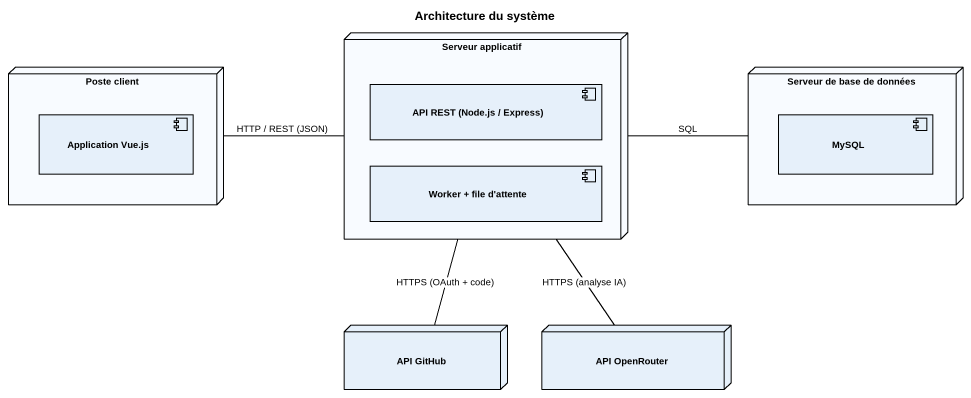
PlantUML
@startuml
title Architecture du système
node "Serveur applicatif" as Serveur_applicatif {
  component "API REST (Node.js / Express)" as API_REST_Node_js_Express
  component "Worker + file d'attente" as Worker_file_d_attente
}
node "Poste client" as Poste_client {
  component "Application Vue.js" as Application_Vue_js
}
node "Serveur de base de données" as Serveur_de_base_de_données {
  component MySQL
}
node "API GitHub" as API_GitHub
node "API OpenRouter" as API_OpenRouter
Serveur_applicatif -right- Serveur_de_base_de_données : SQL
Serveur_applicatif -- API_GitHub : HTTPS (OAuth + code)
Serveur_applicatif -- API_OpenRouter : HTTPS (analyse IA)
Poste_client -right- Serveur_applicatif : HTTP / REST (JSON)
@enduml
